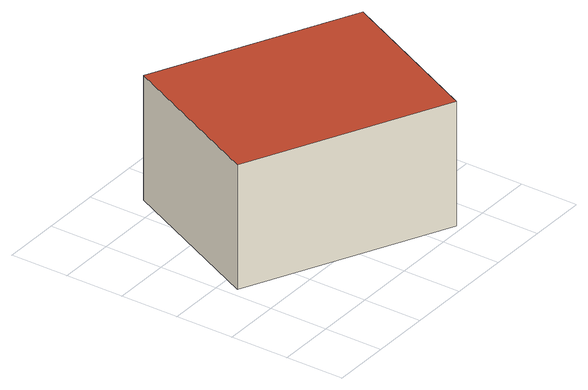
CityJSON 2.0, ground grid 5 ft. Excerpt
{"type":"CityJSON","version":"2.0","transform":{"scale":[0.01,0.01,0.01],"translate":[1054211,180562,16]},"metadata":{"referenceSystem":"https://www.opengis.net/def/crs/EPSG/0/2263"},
"CityObjects":{
"building1":{"type":"Building","attributes":{"name":"Bldg_3511019118","BIN":"4515340"},"geometry":[{"type":"MultiSurface","lod":"2","boundaries":[[[0,1,2,3]],[[4,5,6,7]],[[4,7,3,2]],[[5,4,2,1]],[[6,5,1,0]],[[7,6,0,3]]],"semantics":{"surfaces":[{"type":"GroundSurface"},{"type":"RoofSurface","BIN":"4515340"},{"type":"WallSurface"}],"values":[0,1,2,2,2,2]}}]}
},
"vertices":[
[1744,54,41],[74,860,41],[700,2158,41],[2371,1351,41],[700,2158,1127],[74,860,1127],[1744,54,1127],[2371,1351,1127]
]}
